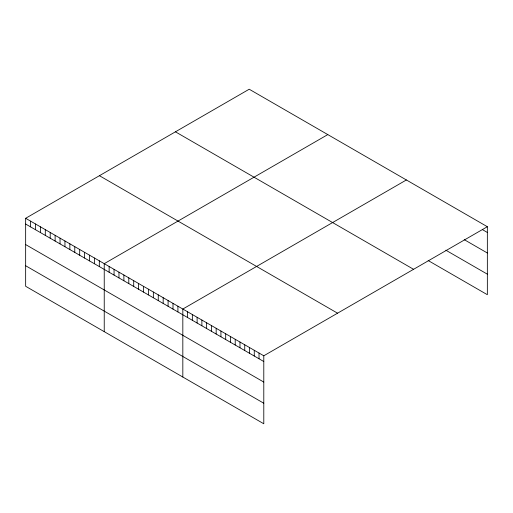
<?xml version="1.0" encoding="UTF-8"?>
<svg xmlns="http://www.w3.org/2000/svg" width="513" height="513" viewBox="0 0 513 513"><rect width="100%" height="100%" fill="white"/><g stroke="black" fill="none" stroke-linecap="round" stroke-linejoin="round"><path stroke-width="0.77" d="M25.65 218.294L263.791 355.785L263.791 423.776L25.65 286.286L25.65 218.294L249.209 89.224L487.35 226.714L487.35 294.706L428.156 260.527M327.794 134.598L104.235 263.669L104.235 331.655M406.379 179.967L182.827 309.038L182.827 377.029M263.791 355.785L487.35 226.714M482.586 229.709L487.35 232.46M464.214 239.642L487.35 252.999M445.848 250.203L487.35 274.166M175.433 131.815L413.574 269.306M99.426 175.702L337.567 313.193M25.65 224.04L263.791 361.524M25.65 244.579L263.791 382.07M25.65 265.74L263.791 403.231M259.027 353.034L259.027 358.779M254.268 350.283L254.268 356.028M249.504 347.538L249.504 353.277M244.739 344.787L244.739 350.526M239.975 342.036L239.975 347.776M235.217 339.285L235.217 345.031M230.452 336.534L230.452 342.28M225.688 333.79L225.688 339.529M220.93 331.039L220.93 336.778M216.165 328.288L216.165 334.027M211.401 325.537L211.401 331.276M206.636 322.786L206.636 328.532M201.878 320.035L201.878 325.781M197.114 317.291L197.114 323.03M192.349 314.54L192.349 320.279M187.585 311.789L187.585 317.528M177.915 306.203L177.915 311.942M173.003 303.369L173.003 309.108M168.091 300.528L168.091 306.274M163.179 297.694L163.179 303.44M158.267 294.86L158.267 300.599M153.355 292.025L153.355 297.764M148.443 289.191L148.443 294.93M143.531 286.35L143.531 292.096M138.619 283.516L138.619 289.261M133.707 280.682L133.707 286.421M128.795 277.847L128.795 283.586M123.883 275.013L123.883 280.752M118.971 272.172L118.971 277.918M114.059 269.338L114.059 275.077M109.147 266.504L109.147 272.243M99.323 260.828L99.323 266.574M94.411 257.994L94.411 263.74M89.499 255.16L89.499 260.899M84.587 252.325L84.587 258.065M79.682 249.491L79.682 255.23M74.77 246.65L74.77 252.396M69.858 243.816L69.858 249.555M64.946 240.982L64.946 246.721M60.034 238.147L60.034 243.887M55.122 235.307L55.122 241.052M50.21 232.472L50.21 238.218M45.298 229.638L45.298 235.377M40.386 226.804L40.386 232.543M35.474 223.969L35.474 229.709M30.562 221.129L30.562 226.874"/></g></svg>
